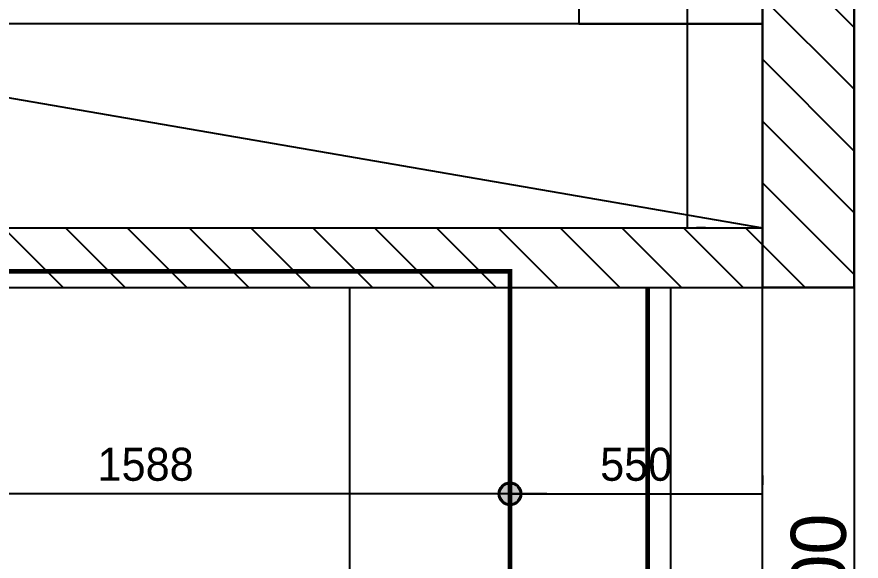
# Model space of a CAD drawing. Header units: millimetres. Extents: x -7413 to 64677, y 6112 to 38711.
# Drawn here: x 53076 to 54915, y 17820 to 19006 of the extents above; entities that cross this region are included whole.
import ezdxf
from ezdxf.enums import TextEntityAlignment as Align

# ---------------------------------------------------------------- set-up
doc = ezdxf.new("R2010")
doc.units = ezdxf.units.MM
doc.header["$LTSCALE"] = 100
doc.linetypes.add('HID', pattern=[2.3, 1.5, -0.8])
doc.layers.get('Defpoints').update_dxf_attribs({"color": 139})
for name, color, linetype in [('0-ELC TEXT', 7, 'Continuous'), ('06-LIGHT', 4, 'Continuous'), ('CEIL-LIGHT', 7, 'Continuous'), ('RC-LIGHT', 7, 'Continuous'), ('가구', 6, 'Continuous'), ('내부벽체선', 3, 'Continuous'), ('외곽선', 2, 'Continuous'), ('창호', 4, 'Continuous'), ('치수선', 1, 'Continuous')]:
    doc.layers.add(name, color=color, linetype=linetype)
doc.styles.add('YOURNAME', font='Dotum.ttf')
doc.styles.add('차영규', font='')
doc.styles.get('차영규').set_extended_font_data('ChosunilboNM')
doc.dimstyles.new('40', dxfattribs={"dimscale": 40, "dimtxt": 1.8, "dimasz": 0.9, "dimexe": 0.5, "dimexo": 1, "dimgap": 0.7, "dimtad": 1, "dimdec": 0, "dimzin": 0, "dimdsep": 46, "dimtxsty": 'YOURNAME', "dimblk": 'NONE', "dimcen": 0, "dimclrd": 1, "dimclre": 1, "dimclrt": 7, "dimadec": 0, "dimazin": 0, "dimtfac": 1, "dimtdec": 0, "dimtix": 1, "dimtmove": 2, "dimatfit": 3, "dimldrblk": 'NONE', "dimfxl": 1, "dimtolj": 1, "dimtzin": 0, "dimarcsym": 0})
pattern_1 = [(135, (93446.49, -1917.27), (-67.35192, -67.35192), [])]

# ---------------------------------------------------------------- blocks, each defined once
blk = doc.blocks.new('평면도')
at = {"layer": '외곽선'}
blk.add_lwpolyline([(21465.1, 10021.9), (21465.1, 9821.9), (22436.1, 9821.9), (22436.1, 15178.9), (22236.1, 15178.9), (22236.1, 14978.9), (21521.1, 14978.9), (21521.1, 14778.9), (22236.1, 14778.9), (22236.1, 11402.9), (20260.1, 11402.9), (20260.1, 11202.9), (22236.1, 11202.9), (22236.1, 10021.9), (21465.1, 10021.9)], dxfattribs=at)
at = {"layer": '창호'}
blk.add_lwpolyline([(18160.1, 11402.9), (20260.1, 11402.9), (20260.1, 11202.9), (18160.1, 11202.9)], close=True, dxfattribs=at)
at = {"layer": '0-ELC TEXT', "style": '차영규'}
blk.add_text('W2100*H1200', height=120, dxfattribs=at).set_placement((19245.2, 11221.1), align=Align.CENTER)
blk = doc.blocks.new('천정도')
at = {"layer": '내부벽체선'}
h = blk.add_hatch(dxfattribs=at)
h.set_pattern_fill('ANSI31', color=256, scale=30, angle=90)
h.set_pattern_definition(pattern_1)
h.paths.add_polyline_path([(82043.6, 18292.9), (82243.6, 18292.9), (82243.6, 19252.9), (82043.6, 19252.9)])
h = blk.add_hatch(dxfattribs=at)
h.set_pattern_fill('ANSI31', color=256, scale=30, angle=90)
h.set_pattern_definition(pattern_1)
h.paths.add_polyline_path([(79467.6, 18422.9), (79467.6, 18292.9), (82043.6, 18292.9), (82043.6, 18422.9)])
at = {"layer": '가구', "color": 251}
for p, q in [((81643.6, 19868.9), (81643.6, 18867.2)), ((82043.6, 18867.2), (79467.6, 18867.2)), ((79467.6, 18867.2), (82043.6, 18422.9)), ((81643.6, 18867.2), (82043.6, 18867.2)), ((82043.6, 18867.2), (82043.6, 18422.9))]:
    blk.add_line(p, q, dxfattribs=at)
at = {"layer": '내부벽체선'}
for p, q in [((79467.6, 18422.9), (82043.6, 18422.9)), ((82043.6, 18292.9), (82043.6, 18422.9)), ((79467.6, 18292.9), (82043.6, 18292.9))]:
    blk.add_line(p, q, dxfattribs=at)
blk.add_lwpolyline([(82043.6, 18292.9), (82043.6, 19252.9), (82243.6, 19252.9), (82243.6, 18292.9)], close=True, dxfattribs=at)
at = {"layer": '치수선', "rotation": 90}
blk.add_blockref('평면도', (93446.5, -1967.3), dxfattribs=at)
blk = doc.blocks.new('1')
at = {"linetype": 'Continuous'}
h = blk.add_hatch(color=4, dxfattribs=at)
h.dxf.hatch_style = 1
edge = h.paths.add_edge_path()
edge.add_arc((11539653.5, -14273503.8), 37.5, 0, 360)
at = {"color": 1, "linetype": 'Continuous'}
for p, q in [((11539653.5, -14273637.1), (11539653.5, -14273370.5)), ((11539520.2, -14273503.8), (11539786.8, -14273503.8))]:
    blk.add_line(p, q, dxfattribs=at)
at = {"color": 4, "linetype": 'Continuous'}
for radius in [41.5, 37.5]:
    blk.add_circle((11539653.5, -14273503.8), radius, dxfattribs=at)
blk = doc.blocks.new('*D179')
at = {"layer": 'Defpoints', "color": 0, "transparency": 16777216}
for p in [(54150.5, 17966.1), (54700.5, 17966.1), (54700.5, 17966.1)]:
    blk.add_point(p, dxfattribs=at)
at = {"layer": '치수선', "color": 1, "lineweight": -2, "transparency": 16777216}
for p, q in [((54150.5, 18006.1), (54150.5, 17986.1)), ((54700.5, 18006.1), (54700.5, 17986.1)), ((54150.5, 17966.1), (54700.5, 17966.1))]:
    blk.add_line(p, q, dxfattribs=at)
at = {"layer": '치수선', "color": 7, "transparency": 16777216, "insert": (54425.5, 18030.1), "char_height": 72, "attachment_point": 5, "style": 'YOURNAME'}
blk.add_mtext('\\A1;550', dxfattribs=at)
blk = doc.blocks.new('_None')
blk = doc.blocks.new('*D180')
at = {"layer": 'Defpoints', "color": 0, "transparency": 16777216}
for p in [(52562.5, 17966.1), (52562.5, 17966.1), (54150.5, 17966.1)]:
    blk.add_point(p, dxfattribs=at)
at = {"layer": '치수선', "color": 1, "lineweight": -2, "transparency": 16777216}
for p, q in [((52562.5, 18006.1), (52562.5, 17986.1)), ((54150.5, 18006.1), (54150.5, 17986.1)), ((54150.5, 17966.1), (52562.5, 17966.1))]:
    blk.add_line(p, q, dxfattribs=at)
at = {"layer": '치수선', "color": 7, "transparency": 16777216, "insert": (53356.5, 18030.1), "char_height": 72, "attachment_point": 5, "style": 'YOURNAME'}
blk.add_mtext('\\A1;1588', dxfattribs=at)
blk = doc.blocks.new('*D192')
at = {"layer": 'Defpoints', "color": 0, "transparency": 16777216}
for p in [(54536.6, 20392.1), (54536.6, 18546.1), (54536.6, 18546.1)]:
    blk.add_point(p, dxfattribs=at)
at = {"layer": '치수선', "color": 1, "lineweight": -2, "transparency": 16777216}
for p, q in [((54536.6, 20392.1), (54536.6, 18546.1)), ((54576.6, 20392.1), (54556.6, 20392.1)), ((54576.6, 18546.1), (54556.6, 18546.1))]:
    blk.add_line(p, q, dxfattribs=at)
at = {"layer": '치수선', "color": 7, "transparency": 16777216, "insert": (54472.6, 19469.1), "char_height": 72, "attachment_point": 5, "rotation": 90, "style": 'YOURNAME'}
blk.add_mtext('\\A1;1846', dxfattribs=at)

msp = doc.modelspace()

# ---------------------------------------------------------------- linework, layer by layer
at = {"layer": '06-LIGHT', "color": 10, "linetype": 'HID', "const_width": 10}
for points in [[(55416, 13533.1), (55416, 16144.3), (54150.5, 16144.3), (54150.5, 18450.8), (49325.8, 18450.8), (49325.8, 17862.6), (44798, 17862.6), (44798, 13707.9), (45137.6, 13707.9), (45137.6, 12926)], [(54450.5, 18416.1), (54450.5, 16016.1)]]:
    msp.add_lwpolyline(points, dxfattribs=at)
at = {"layer": 'CEIL-LIGHT'}
for p, q in [((53800.5, 18416.1), (53800.5, 16016.1)), ((54500.5, 18416.1), (54500.5, 16016.1))]:
    msp.add_line(p, q, dxfattribs=at)

# ---------------------------------------------------------------- block references
at = {"layer": 'RC-LIGHT', "xscale": 0.6024096385271789, "yscale": 0.6024096385271789, "zscale": 0.6024096385271789, "rotation": 89.99999999999999}
msp.add_blockref('1', (-8544345.8, -6933632.4), dxfattribs=at)
at = {"layer": '내부벽체선'}
msp.add_blockref('천정도', (-27343.1, 123.2), dxfattribs=at)

# ---------------------------------------------------------------- dimensions: what is measured, and where the dimension line sits
at = {"layer": '치수선'}
dim = msp.add_linear_dim(base=(54536.6, 18546.1), p1=(54536.6, 20392.1), p2=(54536.6, 18546.1), angle=90, dimstyle='40', dxfattribs=at)
dim.commit()
dim.dimension.update_dxf_attribs({"geometry": '*D192', "text_midpoint": (54472.6, 19469.1)})
for base, p2, picture, middle in [((52562.5, 17966.1), (52562.5, 17966.1), '*D180', (53356.5, 18030.1)), ((54700.5, 17966.1), (54700.5, 17966.1), '*D179', (54425.5, 18030.1))]:
    dim = msp.add_linear_dim(base=base, p1=(54150.5, 17966.1), p2=p2, dimstyle='40', dxfattribs=at)
    dim.commit()
    dim.dimension.update_dxf_attribs({"geometry": picture, "text_midpoint": middle})

doc.saveas('drawing.dxf')
